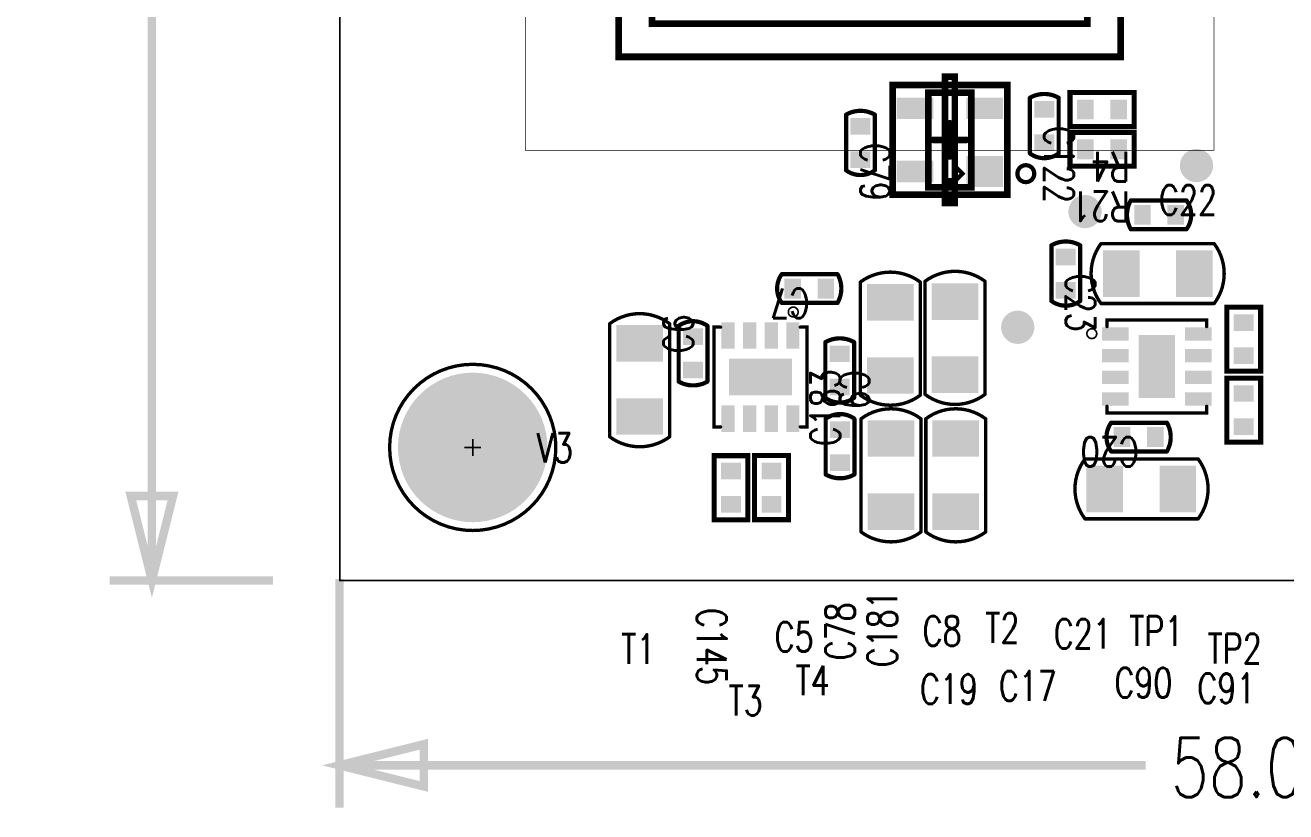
# Model space of a CAD drawing. Extents: x -9.5 to 58.5, y -7 to 53.7.
# Drawn here: x -9.46 to 28.46, y -6.96 to 16.7 of the extents above; entities that cross this region are included whole.
import ezdxf

# ---------------------------------------------------------------- set-up
doc = ezdxf.new("R2010")
doc.units = 0
doc.linetypes.add('TRMIDX_2048', pattern=[2, 1, 1])
doc.linetypes.add('TRMIDX_4096', pattern=[2, 1, 1])
for name, color, linetype in [('BOARD_OUTLINE_00', 255, 'CONTINUOUS'), ('DIMENSION1_01', 255, 'CONTINUOUS'), ('DIMENSION2_01', 255, 'CONTINUOUS'), ('DIMENSION3_01', 255, 'CONTINUOUS'), ('DIMENSION4_01', 255, 'CONTINUOUS'), ('DIMENSION5_01', 255, 'CONTINUOUS'), ('DIMENSION6_01', 255, 'CONTINUOUS'), ('DIMENSION7_01', 255, 'CONTINUOUS'), ('DRIL_NPLTE_THRU_01', 3, 'CONTINUOUS'), ('DRIL_NPLTE_THRU_02', 222, 'CONTINUOUS'), ('DRIL_NPLTE_THRU_03', 5, 'CONTINUOUS'), ('DRIL_NPLTE_THRU_04', 222, 'CONTINUOUS'), ('DRIL_NPLTE_THRU_05', 2, 'CONTINUOUS'), ('DRIL_NPLTE_THRU_06', 222, 'CONTINUOUS'), ('DRIL_NPLTE_THRU_07', 106, 'CONTINUOUS'), ('DRIL_NPLTE_THRU_08', 255, 'CONTINUOUS'), ('DRIL_NPLTE_THRU_09', 222, 'CONTINUOUS'), ('DRIL_NPLTE_THRU_10', 1, 'CONTINUOUS'), ('DRIL_PLTE_THRU_01', 3, 'CONTINUOUS'), ('DRIL_PLTE_THRU_02', 222, 'CONTINUOUS'), ('DRIL_PLTE_THRU_03', 5, 'CONTINUOUS'), ('DRIL_PLTE_THRU_04', 222, 'CONTINUOUS'), ('DRIL_PLTE_THRU_05', 2, 'CONTINUOUS'), ('DRIL_PLTE_THRU_06', 222, 'CONTINUOUS'), ('DRIL_PLTE_THRU_07', 106, 'CONTINUOUS'), ('DRIL_PLTE_THRU_08', 255, 'CONTINUOUS'), ('DRIL_PLTE_THRU_09', 222, 'CONTINUOUS'), ('DRIL_PLTE_THRU_10', 1, 'CONTINUOUS'), ('DRIL_SYMBOL', 255, 'CONTINUOUS'), ('PADS_BOT', 16, 'CONTINUOUS'), ('PADS_INNER', 96, 'CONTINUOUS'), ('PADS_TOP', 96, 'CONTINUOUS'), ('PART_NAME_01', 254, 'CONTINUOUS'), ('PART_NAME_126', 146, 'CONTINUOUS'), ('PART_TOP_2DLINE_00', 254, 'CONTINUOUS'), ('PART_TOP_2DLINE_01', 254, 'CONTINUOUS'), ('PART_TOP_2DLINE_120', 6, 'CONTINUOUS'), ('PART_TOP_2DLINE_126', 146, 'CONTINUOUS'), ('PART_TOP_2DLINE_127', 43, 'CONTINUOUS'), ('TAG_00', 255, 'CONTINUOUS'), ('TAG_01', 255, 'CONTINUOUS'), ('TEXT_01', 96, 'CONTINUOUS')]:
    doc.layers.add(name, color=color, linetype=linetype)
doc.styles.add('W0$127', font='simplex', dxfattribs={"width": 0.75})
doc.styles.add('W0$254', font='simplex', dxfattribs={"width": 0.75})

# ---------------------------------------------------------------- blocks, each defined once
blk = doc.blocks.new('SMOOTH_0$0508')
at = {"const_width": 0.0254}
blk.add_lwpolyline([(-0.0127, 0, 1), (0.0127, 0, 1)], format="xyb", close=True, dxfattribs=at)
blk = doc.blocks.new('BOARD_28')
at = {"layer": 'BOARD_OUTLINE_00', "const_width": 0.0508}
blk.add_lwpolyline([(53.68, -41.287), (111.68, -41.287), (111.68, -91.287), (53.68, -91.287)], close=True, dxfattribs=at)
at = {"layer": 'BOARD_OUTLINE_00'}
blk.add_blockref('SMOOTH_0$0508', (53.68, -91.287), dxfattribs=at)
blk = doc.blocks.new('D_2dfeghi_30')
at = {"layer": 'DIMENSION1_01', "linetype": 'TRMIDX_4096', "const_width": 0.254}
blk.add_lwpolyline([(-6.653, -1.003), (-6.653, 22.294)], dxfattribs=at)
at = {"layer": 'DIMENSION2_01', "linetype": 'TRMIDX_4096', "const_width": 0.254}
blk.add_lwpolyline([(-6.653, 49.019), (-6.653, 25.723)], dxfattribs=at)
at = {"layer": 'DIMENSION3_01', "linetype": 'TRMIDX_4096', "const_width": 0.254}
blk.add_lwpolyline([(-6.653, -1.003), (-7.288, 1.537), (-6.018, 1.537)], close=True, dxfattribs=at)
at = {"layer": 'DIMENSION4_01', "linetype": 'TRMIDX_4096', "const_width": 0.254}
blk.add_lwpolyline([(-6.653, 49.019), (-6.018, 46.479), (-7.288, 46.479)], close=True, dxfattribs=at)
at = {"layer": 'DIMENSION5_01', "linetype": 'TRMIDX_4096', "const_width": 0.254}
blk.add_lwpolyline([(-3.005, -1.003), (-7.923, -1.003)], dxfattribs=at)
at = {"layer": 'DIMENSION6_01', "linetype": 'TRMIDX_4096', "const_width": 0.254}
blk.add_lwpolyline([(-1.884, 49.019), (-7.923, 49.019)], dxfattribs=at)
at = {"layer": 'DIMENSION7_01', "linetype": 'TRMIDX_4096', "const_width": 0.0254}
for points in [[(-0.614, 49.019), (-0.613, 49.019)], [(-1.735, -1.003), (-1.734, -1.003)]]:
    blk.add_lwpolyline(points, dxfattribs=at)
at = {"layer": 'TEXT_01', "style": 'W0$254', "width": 0.75}
blk.add_text('50.0mm', height=1.778, dxfattribs=at).set_placement((-10.636, 23.055))
blk = doc.blocks.new('D_1dfeghi_31')
at = {"layer": 'DIMENSION2_01', "linetype": 'TRMIDX_2048', "const_width": 0.254}
blk.add_lwpolyline([(-57.01, -6.565), (-32.756, -6.565)], dxfattribs=at)
at = {"layer": 'DIMENSION4_01', "linetype": 'TRMIDX_2048', "const_width": 0.254}
blk.add_lwpolyline([(-57.01, -6.565), (-54.47, -5.93), (-54.47, -7.2)], close=True, dxfattribs=at)
at = {"layer": 'DIMENSION6_01', "linetype": 'TRMIDX_2048', "const_width": 0.254}
blk.add_lwpolyline([(-57.01, -0.955), (-57.01, -7.835)], dxfattribs=at)
at = {"layer": 'DIMENSION7_01', "linetype": 'TRMIDX_2048', "const_width": 0.0254}
blk.add_lwpolyline([(-57.01, 0.315), (-57.009, 0.315)], dxfattribs=at)
at = {"layer": 'TEXT_01', "style": 'W0$254', "width": 0.75}
blk.add_text('58.0mm', height=1.778, dxfattribs=at).set_placement((-31.994, -7.517))
blk = doc.blocks.new('SMOOTH_0$1524')
at = {"const_width": 0.0762}
blk.add_lwpolyline([(-0.0381, 0, 1), (0.0381, 0, 1)], format="xyb", close=True, dxfattribs=at)
blk = doc.blocks.new('PART_BODY_TOP_3')
at = {"layer": 'PART_TOP_2DLINE_01', "const_width": 0.1524}
blk.add_lwpolyline([(-0.9652, 0.508), (0.9652, 0.508), (0.9652, -0.508), (-0.9652, -0.508)], close=True, dxfattribs=at)
at = {"layer": 'PART_TOP_2DLINE_01'}
for p in [(-0.9652, 0.508), (0.9652, 0.508), (-0.9652, -0.508), (0.9652, -0.508)]:
    blk.add_blockref('SMOOTH_0$1524', p, dxfattribs=at)
blk = doc.blocks.new('DRIL_HOLE_0')
blk.add_lwpolyline([(0, 0, 1), (0, 0, 1)], format="xyb", close=True)
blk = doc.blocks.new('PAD_0')
blk.add_lwpolyline([(0, 0, 1), (0, 0, 1)], format="xyb", close=True)
blk = doc.blocks.new('PAD_1')
at = {"const_width": 0.5}
blk.add_lwpolyline([(-0.3, 0), (0.3, 0)], dxfattribs=at)
blk = doc.blocks.new('STK_TOP_7')
at = {"layer": 'DRIL_NPLTE_THRU_01'}
blk.add_blockref('DRIL_HOLE_0', (0, 0), dxfattribs=at)
at = {"layer": 'DRIL_NPLTE_THRU_02'}
blk.add_blockref('DRIL_HOLE_0', (0, 0), dxfattribs=at)
at = {"layer": 'DRIL_NPLTE_THRU_03'}
blk.add_blockref('DRIL_HOLE_0', (0, 0), dxfattribs=at)
at = {"layer": 'DRIL_NPLTE_THRU_04'}
blk.add_blockref('DRIL_HOLE_0', (0, 0), dxfattribs=at)
at = {"layer": 'DRIL_NPLTE_THRU_05'}
blk.add_blockref('DRIL_HOLE_0', (0, 0), dxfattribs=at)
at = {"layer": 'DRIL_NPLTE_THRU_06'}
blk.add_blockref('DRIL_HOLE_0', (0, 0), dxfattribs=at)
at = {"layer": 'DRIL_NPLTE_THRU_07'}
blk.add_blockref('DRIL_HOLE_0', (0, 0), dxfattribs=at)
at = {"layer": 'DRIL_NPLTE_THRU_08'}
blk.add_blockref('DRIL_HOLE_0', (0, 0), dxfattribs=at)
at = {"layer": 'DRIL_NPLTE_THRU_09'}
blk.add_blockref('DRIL_HOLE_0', (0, 0), dxfattribs=at)
at = {"layer": 'DRIL_NPLTE_THRU_10'}
blk.add_blockref('DRIL_HOLE_0', (0, 0), dxfattribs=at)
at = {"layer": 'PADS_BOT'}
blk.add_blockref('PAD_0', (0, 0), dxfattribs=at)
at = {"layer": 'PADS_INNER'}
blk.add_blockref('PAD_0', (0, 0), dxfattribs=at)
at = {"layer": 'PADS_TOP', "rotation": 90}
blk.add_blockref('PAD_1', (0, 0), dxfattribs=at)
blk = doc.blocks.new('SYM_TOP_6')
for name, p in [('PART_BODY_TOP_3', (0, 0)), ('STK_TOP_7', (-0.5, 0)), ('STK_TOP_7', (0.5, 0))]:
    blk.add_blockref(name, p)
blk = doc.blocks.new('PART_TOP_194')
blk.add_blockref('SYM_TOP_6', (0, 0))
blk = doc.blocks.new('PART_TOP_195')
blk.add_blockref('SYM_TOP_6', (0, 0))
blk = doc.blocks.new('SMOOTH_0$127')
at = {"const_width": 0.0635}
blk.add_lwpolyline([(-0.03175, 0, 1), (0.03175, 0, 1)], format="xyb", close=True, dxfattribs=at)
blk = doc.blocks.new('PART_BODY_TOP_4')
at = {"layer": 'PART_TOP_2DLINE_01', "const_width": 0.127}
blk.add_lwpolyline([(-0.852, 0.432), (0.825, 0.432, -0.325402), (0.825, -0.432), (-0.852, -0.432, -0.265612)], format="xyb", close=True, dxfattribs=at)
at = {"layer": 'PART_TOP_2DLINE_01'}
for p in [(-0.852, 0.432), (0.825, 0.432), (-0.852, -0.432), (0.825, -0.432)]:
    blk.add_blockref('SMOOTH_0$127', p, dxfattribs=at)
blk = doc.blocks.new('SYM_TOP_7')
for name, p in [('PART_BODY_TOP_4', (0, 0)), ('STK_TOP_7', (-0.5, 0)), ('STK_TOP_7', (0.5, 0))]:
    blk.add_blockref(name, p)
blk = doc.blocks.new('PART_TOP_197')
blk.add_blockref('SYM_TOP_7', (0, 0))
at = {"layer": 'PART_NAME_01', "style": 'W0$127', "width": 0.75}
blk.add_text('C22', height=0.889, dxfattribs=at).set_placement((0, 0))
blk = doc.blocks.new('PART_TOP_198')
blk.add_blockref('SYM_TOP_7', (0, 0))
at = {"layer": 'PART_NAME_01', "style": 'W0$127', "width": 0.75}
blk.add_text('C20', height=0.889, dxfattribs=at).set_placement((0, 0))
blk = doc.blocks.new('SMOOTH_0$1')
at = {"const_width": 0.05}
blk.add_lwpolyline([(-0.025, 0, 1), (0.025, 0, 1)], format="xyb", close=True, dxfattribs=at)
blk = doc.blocks.new('PART_BODY_TOP_19')
at = {"layer": 'PART_TOP_2DLINE_01', "const_width": 0.0508}
blk.add_lwpolyline([(-2.104, 0.987, 1), (-1.809, 0.987, 1)], format="xyb", close=True, dxfattribs=at)
at = {"layer": 'PART_TOP_2DLINE_01', "const_width": 0.1}
for points in [[(-1.5, 1.4), (-1.5, 1.2)], [(-1.5, 1.2), (-1.5, 1.4), (1.3, 1.4)], [(1.3, 1.4), (1.5, 1.4), (1.5, 1.2)], [(-1.5, -1.2), (-1.5, -1.4), (1.2, -1.4)], [(1.2, -1.4), (1.5, -1.4), (1.5, -1.2)]]:
    blk.add_lwpolyline(points, dxfattribs=at)
at = {"layer": 'PART_TOP_2DLINE_01'}
for p in [(-1.5, 1.4), (-1.5, 1.4), (-1.5, 1.2), (-1.5, 1.2), (1.3, 1.4), (1.3, 1.4), (1.5, 1.4), (1.5, 1.2), (-1.5, -1.2), (-1.5, -1.4), (1.2, -1.4), (1.2, -1.4), (1.5, -1.2), (1.5, -1.4)]:
    blk.add_blockref('SMOOTH_0$1', p, dxfattribs=at)
blk = doc.blocks.new('PAD_4')
at = {"const_width": 0.4}
blk.add_lwpolyline([(-0.4, 0), (0.4, 0)], dxfattribs=at)
blk = doc.blocks.new('STK_TOP_21')
at = {"layer": 'DRIL_PLTE_THRU_01'}
blk.add_blockref('DRIL_HOLE_0', (0, 0), dxfattribs=at)
at = {"layer": 'DRIL_PLTE_THRU_02'}
blk.add_blockref('DRIL_HOLE_0', (0, 0), dxfattribs=at)
at = {"layer": 'DRIL_PLTE_THRU_03'}
blk.add_blockref('DRIL_HOLE_0', (0, 0), dxfattribs=at)
at = {"layer": 'DRIL_PLTE_THRU_04'}
blk.add_blockref('DRIL_HOLE_0', (0, 0), dxfattribs=at)
at = {"layer": 'DRIL_PLTE_THRU_05'}
blk.add_blockref('DRIL_HOLE_0', (0, 0), dxfattribs=at)
at = {"layer": 'DRIL_PLTE_THRU_06'}
blk.add_blockref('DRIL_HOLE_0', (0, 0), dxfattribs=at)
at = {"layer": 'DRIL_PLTE_THRU_07'}
blk.add_blockref('DRIL_HOLE_0', (0, 0), dxfattribs=at)
at = {"layer": 'DRIL_PLTE_THRU_08'}
blk.add_blockref('DRIL_HOLE_0', (0, 0), dxfattribs=at)
at = {"layer": 'DRIL_PLTE_THRU_09'}
blk.add_blockref('DRIL_HOLE_0', (0, 0), dxfattribs=at)
at = {"layer": 'DRIL_PLTE_THRU_10'}
blk.add_blockref('DRIL_HOLE_0', (0, 0), dxfattribs=at)
at = {"layer": 'PADS_BOT'}
blk.add_blockref('PAD_0', (0, 0), dxfattribs=at)
at = {"layer": 'PADS_INNER'}
blk.add_blockref('PAD_0', (0, 0), dxfattribs=at)
at = {"layer": 'PADS_TOP'}
blk.add_blockref('PAD_4', (0, 0), dxfattribs=at)
blk = doc.blocks.new('PAD_5')
at = {"const_width": 1.1}
blk.add_lwpolyline([(-0.95, 0), (0.95, 0)], dxfattribs=at)
blk = doc.blocks.new('STK_TOP_22')
at = {"layer": 'DRIL_PLTE_THRU_01'}
blk.add_blockref('DRIL_HOLE_0', (0, 0), dxfattribs=at)
at = {"layer": 'DRIL_PLTE_THRU_02'}
blk.add_blockref('DRIL_HOLE_0', (0, 0), dxfattribs=at)
at = {"layer": 'DRIL_PLTE_THRU_03'}
blk.add_blockref('DRIL_HOLE_0', (0, 0), dxfattribs=at)
at = {"layer": 'DRIL_PLTE_THRU_04'}
blk.add_blockref('DRIL_HOLE_0', (0, 0), dxfattribs=at)
at = {"layer": 'DRIL_PLTE_THRU_05'}
blk.add_blockref('DRIL_HOLE_0', (0, 0), dxfattribs=at)
at = {"layer": 'DRIL_PLTE_THRU_06'}
blk.add_blockref('DRIL_HOLE_0', (0, 0), dxfattribs=at)
at = {"layer": 'DRIL_PLTE_THRU_07'}
blk.add_blockref('DRIL_HOLE_0', (0, 0), dxfattribs=at)
at = {"layer": 'DRIL_PLTE_THRU_08'}
blk.add_blockref('DRIL_HOLE_0', (0, 0), dxfattribs=at)
at = {"layer": 'DRIL_PLTE_THRU_09'}
blk.add_blockref('DRIL_HOLE_0', (0, 0), dxfattribs=at)
at = {"layer": 'DRIL_PLTE_THRU_10'}
blk.add_blockref('DRIL_HOLE_0', (0, 0), dxfattribs=at)
at = {"layer": 'PADS_BOT'}
blk.add_blockref('PAD_0', (0, 0), dxfattribs=at)
at = {"layer": 'PADS_INNER'}
blk.add_blockref('PAD_0', (0, 0), dxfattribs=at)
at = {"layer": 'PADS_TOP', "rotation": 90}
blk.add_blockref('PAD_5', (0, 0), dxfattribs=at)
blk = doc.blocks.new('SYM_TOP_22')
for name, p in [('PART_BODY_TOP_19', (0, 0)), ('STK_TOP_21', (-1.25, 0.975)), ('STK_TOP_22', (0, 0)), ('STK_TOP_21', (1.25, 0.975)), ('STK_TOP_21', (-1.25, 0.325)), ('STK_TOP_21', (1.25, 0.325)), ('STK_TOP_21', (-1.25, -0.325)), ('STK_TOP_21', (1.25, -0.325)), ('STK_TOP_21', (-1.25, -0.975)), ('STK_TOP_21', (1.25, -0.975))]:
    blk.add_blockref(name, p)
blk = doc.blocks.new('PART_TOP_200')
blk.add_blockref('SYM_TOP_22', (0, 0))
blk = doc.blocks.new('PART_BODY_TOP_9')
at = {"layer": 'PART_TOP_2DLINE_01', "const_width": 0.1524}
blk.add_lwpolyline([(-0.9652, 0.508), (0.9652, 0.508), (0.9652, -0.508), (-0.9652, -0.508)], close=True, dxfattribs=at)
at = {"layer": 'PART_TOP_2DLINE_01'}
for p in [(-0.9652, 0.508), (0.9652, 0.508), (-0.9652, -0.508), (0.9652, -0.508)]:
    blk.add_blockref('SMOOTH_0$1524', p, dxfattribs=at)
blk = doc.blocks.new('SYM_TOP_12')
for name, p in [('PART_BODY_TOP_9', (0, 0)), ('STK_TOP_7', (-0.5, 0)), ('STK_TOP_7', (0.5, 0))]:
    blk.add_blockref(name, p)
blk = doc.blocks.new('PART_TOP_201')
blk.add_blockref('SYM_TOP_12', (0, 0))
at = {"layer": 'PART_NAME_01', "style": 'W0$127', "width": 0.75}
blk.add_text('R4', height=0.889, dxfattribs=at).set_placement((-0.833, 1.275))
blk = doc.blocks.new('PART_TOP_202')
blk.add_blockref('SYM_TOP_6', (0, 0))
at = {"layer": 'PART_NAME_01', "style": 'W0$127', "width": 0.75}
blk.add_text('R21', height=0.889, dxfattribs=at).set_placement((-0.833, 1.275))
blk = doc.blocks.new('PART_TOP_203')
blk.add_blockref('SYM_TOP_7', (0, 0))
at = {"layer": 'PART_NAME_01', "style": 'W0$127', "width": 0.75}
blk.add_text('C23', height=0.889, dxfattribs=at).set_placement((0, 0))
blk = doc.blocks.new('PART_TOP_204')
blk.add_blockref('SYM_TOP_7', (0, 0))
at = {"layer": 'PART_NAME_01', "style": 'W0$127', "width": 0.75}
blk.add_text('C122', height=0.889, dxfattribs=at).set_placement((0, 0))
blk = doc.blocks.new('SMOOTH_0$2')
at = {"const_width": 0.1}
blk.add_lwpolyline([(-0.05, 0, 1), (0.05, 0, 1)], format="xyb", close=True, dxfattribs=at)
blk = doc.blocks.new('PART_BODY_TOP_56')
at = {"layer": 'PART_TOP_2DLINE_120', "const_width": 0.2}
blk.add_lwpolyline([(-1.725, 1.65), (1.725, 1.65), (1.725, -1.65), (-1.725, -1.65)], close=True, dxfattribs=at)
for points in [[(-0.5, 0), (0, 0), (0, 0.5)], [(0, -0.5), (0, 0), (0.5, 0)]]:
    blk.add_lwpolyline(points, dxfattribs=at)
at = {"layer": 'PART_TOP_2DLINE_126'}
for points, const_width in [([(-0.15, 1.9), (-0.019, 1.9), (-0.019, 1.663), (0.019, 1.663), (0.019, 1.9), (0.15, 1.9), (0.15, -1.9), (-0.15, -1.9)], 0.2), ([(-0.127, 1.27), (-0.381, 1.016), (-0.127, 0.762)], 0.127)]:
    blk.add_lwpolyline(points, close=True, dxfattribs=dict(at, const_width=const_width))
at = {"layer": 'PART_TOP_2DLINE_126', "const_width": 0.127}
blk.add_lwpolyline([(-2.54, 1.016, 1), (-2.032, 1.016, 1)], format="xyb", close=True, dxfattribs=at)
at = {"layer": 'PART_TOP_2DLINE_127', "const_width": 0.2}
blk.add_lwpolyline([(-0.65, 1.425), (-0.081, 1.425), (-0.081, 1.247), (0.081, 1.247), (0.081, 1.425), (0.65, 1.425), (0.65, -1.425), (-0.65, -1.425)], close=True, dxfattribs=at)
at = {"layer": 'TAG_00'}
blk.add_lwpolyline([(0, 0), (0, 0)], dxfattribs=at)
at = {"layer": 'TAG_01'}
blk.add_lwpolyline([(0, 0), (0, 0)], dxfattribs=at)
at = {"layer": 'PART_TOP_2DLINE_120'}
for p in [(-1.725, 1.65), (1.725, 1.65), (0, 0.5), (-0.5, 0), (0, 0), (0, 0), (0.5, 0), (0, -0.5), (-1.725, -1.65), (1.725, -1.65)]:
    blk.add_blockref('SMOOTH_0$2', p, dxfattribs=at)
at = {"layer": 'PART_TOP_2DLINE_126'}
for name, p in [('SMOOTH_0$2', (-0.15, 1.9)), ('SMOOTH_0$2', (-0.019, 1.9)), ('SMOOTH_0$2', (0.019, 1.9)), ('SMOOTH_0$2', (0.15, 1.9)), ('SMOOTH_0$2', (-0.019, 1.663)), ('SMOOTH_0$2', (0.019, 1.663)), ('SMOOTH_0$127', (-0.127, 1.27)), ('SMOOTH_0$127', (-0.381, 1.016)), ('SMOOTH_0$127', (-0.127, 0.762)), ('SMOOTH_0$2', (-0.15, -1.9)), ('SMOOTH_0$2', (0.15, -1.9))]:
    blk.add_blockref(name, p, dxfattribs=at)
at = {"layer": 'PART_TOP_2DLINE_127'}
for p in [(-0.65, 1.425), (-0.081, 1.425), (0.081, 1.425), (0.65, 1.425), (-0.081, 1.247), (0.081, 1.247), (-0.65, -1.425), (0.65, -1.425)]:
    blk.add_blockref('SMOOTH_0$2', p, dxfattribs=at)
blk = doc.blocks.new('PAD_12')
at = {"const_width": 0.94}
blk.add_lwpolyline([(-0.55, 0), (0.55, 0)], dxfattribs=at)
blk = doc.blocks.new('STK_TOP_106')
at = {"layer": 'DRIL_NPLTE_THRU_01'}
blk.add_blockref('DRIL_HOLE_0', (0, 0), dxfattribs=at)
at = {"layer": 'DRIL_NPLTE_THRU_02'}
blk.add_blockref('DRIL_HOLE_0', (0, 0), dxfattribs=at)
at = {"layer": 'DRIL_NPLTE_THRU_03'}
blk.add_blockref('DRIL_HOLE_0', (0, 0), dxfattribs=at)
at = {"layer": 'DRIL_NPLTE_THRU_04'}
blk.add_blockref('DRIL_HOLE_0', (0, 0), dxfattribs=at)
at = {"layer": 'DRIL_NPLTE_THRU_05'}
blk.add_blockref('DRIL_HOLE_0', (0, 0), dxfattribs=at)
at = {"layer": 'DRIL_NPLTE_THRU_06'}
blk.add_blockref('DRIL_HOLE_0', (0, 0), dxfattribs=at)
at = {"layer": 'DRIL_NPLTE_THRU_07'}
blk.add_blockref('DRIL_HOLE_0', (0, 0), dxfattribs=at)
at = {"layer": 'DRIL_NPLTE_THRU_08'}
blk.add_blockref('DRIL_HOLE_0', (0, 0), dxfattribs=at)
at = {"layer": 'DRIL_NPLTE_THRU_09'}
blk.add_blockref('DRIL_HOLE_0', (0, 0), dxfattribs=at)
at = {"layer": 'DRIL_NPLTE_THRU_10'}
blk.add_blockref('DRIL_HOLE_0', (0, 0), dxfattribs=at)
at = {"layer": 'PADS_BOT'}
blk.add_blockref('PAD_0', (0, 0), dxfattribs=at)
at = {"layer": 'PADS_INNER'}
blk.add_blockref('PAD_0', (0, 0), dxfattribs=at)
at = {"layer": 'PADS_TOP'}
blk.add_blockref('PAD_12', (0, 0), dxfattribs=at)
blk = doc.blocks.new('PAD_13')
at = {"const_width": 0.65}
blk.add_lwpolyline([(-0.55, 0), (0.55, 0)], dxfattribs=at)
blk = doc.blocks.new('STK_TOP_105')
at = {"layer": 'DRIL_NPLTE_THRU_01'}
blk.add_blockref('DRIL_HOLE_0', (0, 0), dxfattribs=at)
at = {"layer": 'DRIL_NPLTE_THRU_02'}
blk.add_blockref('DRIL_HOLE_0', (0, 0), dxfattribs=at)
at = {"layer": 'DRIL_NPLTE_THRU_03'}
blk.add_blockref('DRIL_HOLE_0', (0, 0), dxfattribs=at)
at = {"layer": 'DRIL_NPLTE_THRU_04'}
blk.add_blockref('DRIL_HOLE_0', (0, 0), dxfattribs=at)
at = {"layer": 'DRIL_NPLTE_THRU_05'}
blk.add_blockref('DRIL_HOLE_0', (0, 0), dxfattribs=at)
at = {"layer": 'DRIL_NPLTE_THRU_06'}
blk.add_blockref('DRIL_HOLE_0', (0, 0), dxfattribs=at)
at = {"layer": 'DRIL_NPLTE_THRU_07'}
blk.add_blockref('DRIL_HOLE_0', (0, 0), dxfattribs=at)
at = {"layer": 'DRIL_NPLTE_THRU_08'}
blk.add_blockref('DRIL_HOLE_0', (0, 0), dxfattribs=at)
at = {"layer": 'DRIL_NPLTE_THRU_09'}
blk.add_blockref('DRIL_HOLE_0', (0, 0), dxfattribs=at)
at = {"layer": 'DRIL_NPLTE_THRU_10'}
blk.add_blockref('DRIL_HOLE_0', (0, 0), dxfattribs=at)
at = {"layer": 'PADS_BOT'}
blk.add_blockref('PAD_0', (0, 0), dxfattribs=at)
at = {"layer": 'PADS_INNER'}
blk.add_blockref('PAD_0', (0, 0), dxfattribs=at)
at = {"layer": 'PADS_TOP'}
blk.add_blockref('PAD_13', (0, 0), dxfattribs=at)
blk = doc.blocks.new('SYM_TOP_32')
for name, p in [('PART_BODY_TOP_56', (0, 0)), ('STK_TOP_106', (-1.05, 0.95)), ('STK_TOP_105', (1.05, 0.95)), ('STK_TOP_105', (-1.05, -0.95)), ('STK_TOP_105', (1.05, -0.95))]:
    blk.add_blockref(name, p)
blk = doc.blocks.new('PART_TOP_209')
blk.add_blockref('SYM_TOP_32', (0, 0))
blk = doc.blocks.new('PART_TOP_212')
blk.add_blockref('SYM_TOP_7', (0, 0))
at = {"layer": 'PART_NAME_01', "style": 'W0$127', "width": 0.75}
blk.add_text('C79', height=0.889, dxfattribs=at).set_placement((0, 0))
blk = doc.blocks.new('PART_TOP_213')
blk.add_blockref('SYM_TOP_7', (0, 0))
at = {"layer": 'PART_NAME_01', "style": 'W0$127', "width": 0.75}
blk.add_text('C183', height=0.889, dxfattribs=at).set_placement((0, 0))
blk = doc.blocks.new('PART_TOP_214')
blk.add_blockref('SYM_TOP_7', (0, 0))
at = {"layer": 'PART_NAME_01', "style": 'W0$127', "width": 0.75}
blk.add_text('C9', height=0.889, dxfattribs=at).set_placement((0, 0))
blk = doc.blocks.new('PART_TOP_217')
blk.add_blockref('SYM_TOP_7', (0, 0))
at = {"layer": 'PART_NAME_01', "style": 'W0$127', "width": 0.75}
blk.add_text('C7', height=0.889, dxfattribs=at).set_placement((0, 0))
blk = doc.blocks.new('PART_TOP_220')
blk.add_blockref('SYM_TOP_6', (0, 0))
blk = doc.blocks.new('PART_TOP_224')
blk.add_blockref('SYM_TOP_6', (0, 0))
blk = doc.blocks.new('PART_TOP_225')
blk.add_blockref('SYM_TOP_22', (0, 0))
blk = doc.blocks.new('PART_TOP_227')
blk.add_blockref('SYM_TOP_7', (0, 0))
at = {"layer": 'PART_NAME_01', "style": 'W0$127', "width": 0.75}
blk.add_text('C6', height=0.889, dxfattribs=at).set_placement((0, 0))
blk = doc.blocks.new('PART_TOP_242')
at = {"layer": 'PART_NAME_126', "style": 'W0$127', "width": 0.75}
blk.add_text('T1', height=0.889, dxfattribs=at).set_placement((-38.445, -17.324))
blk = doc.blocks.new('SMOOTH_0$1016')
at = {"const_width": 0.0508}
blk.add_lwpolyline([(-0.0254, 0, 1), (0.0254, 0, 1)], format="xyb", close=True, dxfattribs=at)
blk = doc.blocks.new('PART_BODY_TOP_6')
at = {"layer": 'PART_TOP_2DLINE_01', "const_width": 0.1016}
blk.add_lwpolyline([(-1.69367, 0.9), (1.71198, 0.9, -0.33071838), (1.71198, -0.9), (-1.69367, -0.9, -0.33459532)], format="xyb", close=True, dxfattribs=at)
at = {"layer": 'PART_TOP_2DLINE_01'}
for p in [(-1.69367, 0.9), (1.71198, 0.9), (-1.69367, -0.9), (1.71198, -0.9)]:
    blk.add_blockref('SMOOTH_0$1016', p, dxfattribs=at)
blk = doc.blocks.new('PAD_15')
at = {"const_width": 1.1}
blk.add_lwpolyline([(-0.7, 0), (0.7, 0)], dxfattribs=at)
blk = doc.blocks.new('STK_TOP_8')
at = {"layer": 'DRIL_PLTE_THRU_01'}
blk.add_blockref('DRIL_HOLE_0', (0, 0), dxfattribs=at)
at = {"layer": 'DRIL_PLTE_THRU_02'}
blk.add_blockref('DRIL_HOLE_0', (0, 0), dxfattribs=at)
at = {"layer": 'DRIL_PLTE_THRU_03'}
blk.add_blockref('DRIL_HOLE_0', (0, 0), dxfattribs=at)
at = {"layer": 'DRIL_PLTE_THRU_04'}
blk.add_blockref('DRIL_HOLE_0', (0, 0), dxfattribs=at)
at = {"layer": 'DRIL_PLTE_THRU_05'}
blk.add_blockref('DRIL_HOLE_0', (0, 0), dxfattribs=at)
at = {"layer": 'DRIL_PLTE_THRU_06'}
blk.add_blockref('DRIL_HOLE_0', (0, 0), dxfattribs=at)
at = {"layer": 'DRIL_PLTE_THRU_07'}
blk.add_blockref('DRIL_HOLE_0', (0, 0), dxfattribs=at)
at = {"layer": 'DRIL_PLTE_THRU_08'}
blk.add_blockref('DRIL_HOLE_0', (0, 0), dxfattribs=at)
at = {"layer": 'DRIL_PLTE_THRU_09'}
blk.add_blockref('DRIL_HOLE_0', (0, 0), dxfattribs=at)
at = {"layer": 'DRIL_PLTE_THRU_10'}
blk.add_blockref('DRIL_HOLE_0', (0, 0), dxfattribs=at)
at = {"layer": 'PADS_BOT'}
blk.add_blockref('PAD_0', (0, 0), dxfattribs=at)
at = {"layer": 'PADS_INNER'}
blk.add_blockref('PAD_0', (0, 0), dxfattribs=at)
at = {"layer": 'PADS_TOP', "rotation": 90}
blk.add_blockref('PAD_15', (0, 0), dxfattribs=at)
blk = doc.blocks.new('SYM_TOP_9')
for name, p in [('STK_TOP_8', (-1.1, 0)), ('STK_TOP_8', (1.1, 0)), ('PART_BODY_TOP_6', (0, 0))]:
    blk.add_blockref(name, p)
blk = doc.blocks.new('PART_TOP_243')
blk.add_blockref('SYM_TOP_9', (0, 0))
at = {"layer": 'PART_NAME_126', "style": 'W0$127', "width": 0.75}
blk.add_text('C145', height=0.889, dxfattribs=at).set_placement((4.003, -7.785))
blk = doc.blocks.new('PAD_14')
at = {"const_width": 0.5}
blk.add_lwpolyline([(0, -0.25, 1), (0, 0.25, 1)], format="xyb", close=True, dxfattribs=at)
blk = doc.blocks.new('STK_TOP_20')
at = {"layer": 'DRIL_PLTE_THRU_01'}
blk.add_blockref('DRIL_HOLE_0', (0, 0), dxfattribs=at)
at = {"layer": 'DRIL_PLTE_THRU_02'}
blk.add_blockref('DRIL_HOLE_0', (0, 0), dxfattribs=at)
at = {"layer": 'DRIL_PLTE_THRU_03'}
blk.add_blockref('DRIL_HOLE_0', (0, 0), dxfattribs=at)
at = {"layer": 'DRIL_PLTE_THRU_04'}
blk.add_blockref('DRIL_HOLE_0', (0, 0), dxfattribs=at)
at = {"layer": 'DRIL_PLTE_THRU_05'}
blk.add_blockref('DRIL_HOLE_0', (0, 0), dxfattribs=at)
at = {"layer": 'DRIL_PLTE_THRU_06'}
blk.add_blockref('DRIL_HOLE_0', (0, 0), dxfattribs=at)
at = {"layer": 'DRIL_PLTE_THRU_07'}
blk.add_blockref('DRIL_HOLE_0', (0, 0), dxfattribs=at)
at = {"layer": 'DRIL_PLTE_THRU_08'}
blk.add_blockref('DRIL_HOLE_0', (0, 0), dxfattribs=at)
at = {"layer": 'DRIL_PLTE_THRU_09'}
blk.add_blockref('DRIL_HOLE_0', (0, 0), dxfattribs=at)
at = {"layer": 'DRIL_PLTE_THRU_10'}
blk.add_blockref('DRIL_HOLE_0', (0, 0), dxfattribs=at)
at = {"layer": 'PADS_BOT'}
blk.add_blockref('PAD_0', (0, 0), dxfattribs=at)
at = {"layer": 'PADS_INNER'}
blk.add_blockref('PAD_0', (0, 0), dxfattribs=at)
at = {"layer": 'PADS_TOP'}
blk.add_blockref('PAD_14', (0, 0), dxfattribs=at)
blk = doc.blocks.new('SYM_TOP_21')
blk.add_blockref('STK_TOP_20', (0, 0))
blk = doc.blocks.new('PART_TOP_244')
blk.add_blockref('SYM_TOP_21', (0, 0))
at = {"layer": 'PART_NAME_126', "style": 'W0$127', "width": 0.75}
blk.add_text('T3', height=0.889, dxfattribs=at).set_placement((-21.802, -19.008))
blk = doc.blocks.new('PART_TOP_245')
blk.add_blockref('SYM_TOP_9', (0, 0))
at = {"layer": 'PART_NAME_126', "style": 'W0$127', "width": 0.75}
blk.add_text('C5', height=0.889, rotation=90, dxfattribs=at).set_placement((8.173, 4.062))
blk = doc.blocks.new('PART_TOP_246')
blk.add_blockref('SYM_TOP_21', (0, 0))
at = {"layer": 'PART_NAME_126', "style": 'W0$127', "width": 0.75}
blk.add_text('T4', height=0.889, dxfattribs=at).set_placement((-12.063, -15.937))
blk = doc.blocks.new('PART_TOP_248')
blk.add_blockref('SYM_TOP_9', (0, 0))
at = {"layer": 'PART_NAME_126', "style": 'W0$127', "width": 0.75}
blk.add_text('C78', height=0.889, dxfattribs=at).set_placement((-9.672, 1.064))
blk = doc.blocks.new('PART_TOP_250')
blk.add_blockref('SYM_TOP_9', (0, 0))
at = {"layer": 'PART_NAME_126', "style": 'W0$127', "width": 0.75}
blk.add_text('C181', height=0.889, dxfattribs=at).set_placement((-9.902, 1.744))
blk = doc.blocks.new('PART_TOP_252')
blk.add_blockref('SYM_TOP_9', (0, 0))
at = {"layer": 'PART_NAME_126', "style": 'W0$127', "width": 0.75}
blk.add_text('C19', height=0.889, dxfattribs=at).set_placement((-6.66, -6.467))
blk = doc.blocks.new('PART_TOP_253')
blk.add_blockref('SYM_TOP_9', (0, 0))
at = {"layer": 'PART_NAME_126', "style": 'W0$127', "width": 0.75}
blk.add_text('C8', height=0.889, rotation=90, dxfattribs=at).set_placement((5.133776, 0.949328))
blk = doc.blocks.new('PART_TOP_254')
blk.add_blockref('SYM_TOP_21', (0, 0))
at = {"layer": 'PART_NAME_126', "style": 'W0$127', "width": 0.75}
blk.add_text('T2', height=0.889, dxfattribs=at).set_placement((-0.977, -9.493))
blk = doc.blocks.new('PART_TOP_255')
blk.add_blockref('SYM_TOP_9', (0, 0))
at = {"layer": 'PART_NAME_126', "style": 'W0$127', "width": 0.75}
blk.add_text('C17', height=0.889, rotation=180, dxfattribs=at).set_placement((13.353, 16.964))
blk = doc.blocks.new('PART_TOP_256')
blk.add_blockref('SYM_TOP_9', (0, 0))
at = {"layer": 'PART_NAME_126', "style": 'W0$127', "width": 0.75}
blk.add_text('C21', height=0.889, rotation=180, dxfattribs=at).set_placement((3.131, 11.284))
blk = doc.blocks.new('PART_TOP_257')
blk.add_blockref('SYM_TOP_9', (0, 0))
at = {"layer": 'PART_NAME_126', "style": 'W0$127', "width": 0.75}
blk.add_text('C90', height=0.889, dxfattribs=at).set_placement((-14.219, -18.088))
blk = doc.blocks.new('PART_TOP_258')
blk.add_blockref('SYM_TOP_21', (0, 0))
at = {"layer": 'PART_NAME_126', "style": 'W0$127', "width": 0.75}
blk.add_text('TP1', height=0.889, dxfattribs=at).set_placement((-6.408, -8.934))
blk = doc.blocks.new('PART_TOP_260')
blk.add_blockref('SYM_TOP_9', (0, 0))
at = {"layer": 'PART_NAME_126', "style": 'W0$127', "width": 0.75}
blk.add_text('C91', height=0.889, dxfattribs=at).set_placement((-11.698, -16.242))
blk = doc.blocks.new('PART_TOP_261')
blk.add_blockref('SYM_TOP_21', (0, 0))
at = {"layer": 'PART_NAME_126', "style": 'W0$127', "width": 0.75}
blk.add_text('TP2', height=0.889, dxfattribs=at).set_placement((3.689, -13.591))
blk = doc.blocks.new('PART_BODY_TOP_26')
at = {"layer": 'PART_TOP_2DLINE_126', "const_width": 0.1}
blk.add_lwpolyline([(2.5, 0, 1), (-2.5, 0, 1)], format="xyb", close=True, dxfattribs=at)
blk = doc.blocks.new('DRIL_SYMBOL_3$2')
at = {"layer": 'DRIL_SYMBOL', "const_width": 0.0508}
for points in [[(-0.254, 0), (0.254, 0)], [(0, -0.254), (0, 0.254)]]:
    blk.add_lwpolyline(points, dxfattribs=at)
blk = doc.blocks.new('DRIL_HOLE_3$2')
at = {"const_width": 1.6}
blk.add_lwpolyline([(-0.8, 0, 1), (0.8, 0, 1)], format="xyb", close=True, dxfattribs=at)
blk.add_blockref('DRIL_SYMBOL_3$2', (0, 0))
blk = doc.blocks.new('PAD_3')
at = {"const_width": 2.25}
blk.add_lwpolyline([(0, -1.125, 1), (0, 1.125, 1)], format="xyb", close=True, dxfattribs=at)
blk = doc.blocks.new('STK_TOP_29')
at = {"layer": 'DRIL_PLTE_THRU_01'}
blk.add_blockref('DRIL_HOLE_3$2', (0, 0), dxfattribs=at)
at = {"layer": 'DRIL_PLTE_THRU_02'}
blk.add_blockref('DRIL_HOLE_3$2', (0, 0), dxfattribs=at)
at = {"layer": 'DRIL_PLTE_THRU_03'}
blk.add_blockref('DRIL_HOLE_3$2', (0, 0), dxfattribs=at)
at = {"layer": 'DRIL_PLTE_THRU_04'}
blk.add_blockref('DRIL_HOLE_3$2', (0, 0), dxfattribs=at)
at = {"layer": 'DRIL_PLTE_THRU_05'}
blk.add_blockref('DRIL_HOLE_3$2', (0, 0), dxfattribs=at)
at = {"layer": 'DRIL_PLTE_THRU_06'}
blk.add_blockref('DRIL_HOLE_3$2', (0, 0), dxfattribs=at)
at = {"layer": 'DRIL_PLTE_THRU_07'}
blk.add_blockref('DRIL_HOLE_3$2', (0, 0), dxfattribs=at)
at = {"layer": 'DRIL_PLTE_THRU_08'}
blk.add_blockref('DRIL_HOLE_3$2', (0, 0), dxfattribs=at)
at = {"layer": 'DRIL_PLTE_THRU_09'}
blk.add_blockref('DRIL_HOLE_3$2', (0, 0), dxfattribs=at)
at = {"layer": 'DRIL_PLTE_THRU_10'}
blk.add_blockref('DRIL_HOLE_3$2', (0, 0), dxfattribs=at)
at = {"layer": 'PADS_BOT'}
blk.add_blockref('PAD_3', (0, 0), dxfattribs=at)
at = {"layer": 'PADS_INNER'}
blk.add_blockref('PAD_3', (0, 0), dxfattribs=at)
at = {"layer": 'PADS_TOP'}
blk.add_blockref('PAD_3', (0, 0), dxfattribs=at)
blk = doc.blocks.new('SYM_TOP_29')
for name in ['PART_BODY_TOP_26', 'STK_TOP_29']:
    blk.add_blockref(name, (0, 0))
blk = doc.blocks.new('PART_TOP_281')
blk.add_blockref('SYM_TOP_29', (0, 0))
at = {"layer": 'PART_NAME_01', "style": 'W0$127', "width": 0.75}
blk.add_text('V3', height=0.889, dxfattribs=at).set_placement((1.927, -0.458))
blk = doc.blocks.new('SMOOTH_0$2032')
at = {"const_width": 0.1016}
blk.add_lwpolyline([(-0.0508, 0, 1), (0.0508, 0, 1)], format="xyb", close=True, dxfattribs=at)
blk = doc.blocks.new('SMOOTH_0$0254')
at = {"const_width": 0.0127}
blk.add_lwpolyline([(-0.00635, 0, 1), (0.00635, 0, 1)], format="xyb", close=True, dxfattribs=at)
blk = doc.blocks.new('PART_BODY_TOP_11')
at = {"layer": 'PART_TOP_2DLINE_00', "const_width": 0.203}
for points in [[(-5.55, -7.55), (-5.55, 7.55), (5.55, 7.55), (5.55, -7.55)], [(-4.55, -6.55), (4.55, -6.55), (4.55, 6.55), (-4.55, 6.55)], [(4.55, -6.55), (4.55, 6.55), (-4.55, 6.55), (-4.55, -6.55)], [(-4.55, -6.55), (4.55, -6.55), (4.55, 6.55), (-4.55, 6.55)]]:
    blk.add_lwpolyline(points, close=True, dxfattribs=at)
for points in [[(-3.309, 7.067, 1), (-4.071, 7.067, 1)], [(-3.436, 7.067, 1), (-3.944, 7.067, 1)], [(-3.563, 7.067, 1), (-3.817, 7.067, 1)]]:
    blk.add_lwpolyline(points, format="xyb", close=True, dxfattribs=at)
at = {"layer": 'PART_TOP_2DLINE_120', "const_width": 0.0254}
blk.add_lwpolyline([(-8.36, -10.36), (8.36, -10.36), (8.36, 10.36), (-8.36, 10.36)], close=True, dxfattribs=at)
at = {"layer": 'PART_TOP_2DLINE_00'}
for p in [(-5.55, 7.55), (5.55, 7.55), (-4.55, 6.55), (-4.55, 6.55), (-4.55, 6.55), (4.55, 6.55), (4.55, 6.55), (4.55, 6.55), (-4.55, -6.55), (-4.55, -6.55), (-4.55, -6.55), (4.55, -6.55), (4.55, -6.55), (4.55, -6.55), (-5.55, -7.55), (5.55, -7.55)]:
    blk.add_blockref('SMOOTH_0$2032', p, dxfattribs=at)
at = {"layer": 'PART_TOP_2DLINE_120'}
for p in [(-8.36, 10.36), (8.36, 10.36), (-8.36, -10.36), (8.36, -10.36)]:
    blk.add_blockref('SMOOTH_0$0254', p, dxfattribs=at)
blk = doc.blocks.new('PAD_18')
at = {"const_width": 0.1778}
blk.add_lwpolyline([(0, -0.0889, 1), (0, 0.0889, 1)], format="xyb", close=True, dxfattribs=at)
blk = doc.blocks.new('STK_TOP_14')
at = {"layer": 'DRIL_PLTE_THRU_01'}
blk.add_blockref('DRIL_HOLE_0', (0, 0), dxfattribs=at)
at = {"layer": 'DRIL_PLTE_THRU_02'}
blk.add_blockref('DRIL_HOLE_0', (0, 0), dxfattribs=at)
at = {"layer": 'DRIL_PLTE_THRU_03'}
blk.add_blockref('DRIL_HOLE_0', (0, 0), dxfattribs=at)
at = {"layer": 'DRIL_PLTE_THRU_04'}
blk.add_blockref('DRIL_HOLE_0', (0, 0), dxfattribs=at)
at = {"layer": 'DRIL_PLTE_THRU_05'}
blk.add_blockref('DRIL_HOLE_0', (0, 0), dxfattribs=at)
at = {"layer": 'DRIL_PLTE_THRU_06'}
blk.add_blockref('DRIL_HOLE_0', (0, 0), dxfattribs=at)
at = {"layer": 'DRIL_PLTE_THRU_07'}
blk.add_blockref('DRIL_HOLE_0', (0, 0), dxfattribs=at)
at = {"layer": 'DRIL_PLTE_THRU_08'}
blk.add_blockref('DRIL_HOLE_0', (0, 0), dxfattribs=at)
at = {"layer": 'DRIL_PLTE_THRU_09'}
blk.add_blockref('DRIL_HOLE_0', (0, 0), dxfattribs=at)
at = {"layer": 'DRIL_PLTE_THRU_10'}
blk.add_blockref('DRIL_HOLE_0', (0, 0), dxfattribs=at)
at = {"layer": 'PADS_BOT'}
blk.add_blockref('PAD_0', (0, 0), dxfattribs=at)
at = {"layer": 'PADS_INNER'}
blk.add_blockref('PAD_0', (0, 0), dxfattribs=at)
at = {"layer": 'PADS_TOP'}
blk.add_blockref('PAD_18', (0, 0), dxfattribs=at)
blk = doc.blocks.new('SYM_TOP_14')
for name, p in [('PART_BODY_TOP_11', (0, 0)), ('STK_TOP_14', (-3.2, 6)), ('STK_TOP_14', (-2.4, 6)), ('STK_TOP_14', (-1.6, 6)), ('STK_TOP_14', (1.6, 6)), ('STK_TOP_14', (2.4, 6)), ('STK_TOP_14', (3.2, 6)), ('STK_TOP_14', (-3.2, 5.2)), ('STK_TOP_14', (-2.4, 5.2)), ('STK_TOP_14', (-1.6, 5.2)), ('STK_TOP_14', (1.6, 5.2)), ('STK_TOP_14', (2.4, 5.2)), ('STK_TOP_14', (3.2, 5.2)), ('STK_TOP_14', (-3.2, 4.4)), ('STK_TOP_14', (-2.4, 4.4)), ('STK_TOP_14', (-1.6, 4.4)), ('STK_TOP_14', (1.6, 4.4)), ('STK_TOP_14', (2.4, 4.4)), ('STK_TOP_14', (3.2, 4.4)), ('STK_TOP_14', (-3.2, 3.6)), ('STK_TOP_14', (-2.4, 3.6)), ('STK_TOP_14', (-1.6, 3.6)), ('STK_TOP_14', (1.6, 3.6)), ('STK_TOP_14', (2.4, 3.6)), ('STK_TOP_14', (3.2, 3.6)), ('STK_TOP_14', (-3.2, 2.8)), ('STK_TOP_14', (-2.4, 2.8)), ('STK_TOP_14', (-1.6, 2.8)), ('STK_TOP_14', (1.6, 2.8)), ('STK_TOP_14', (2.4, 2.8)), ('STK_TOP_14', (3.2, 2.8)), ('STK_TOP_14', (-3.2, 1.999)), ('STK_TOP_14', (-2.4, 1.999)), ('STK_TOP_14', (-1.6, 1.999)), ('STK_TOP_14', (1.6, 1.999)), ('STK_TOP_14', (2.4, 1.999)), ('STK_TOP_14', (3.2, 1.999)), ('STK_TOP_14', (-3.2, 1.199)), ('STK_TOP_14', (-2.4, 1.199)), ('STK_TOP_14', (-1.6, 1.199)), ('STK_TOP_14', (1.6, 1.199)), ('STK_TOP_14', (2.4, 1.199)), ('STK_TOP_14', (3.2, 1.199)), ('STK_TOP_14', (-3.2, 0.399)), ('STK_TOP_14', (-2.4, 0.399)), ('STK_TOP_14', (-1.6, 0.399)), ('STK_TOP_14', (1.6, 0.399)), ('STK_TOP_14', (2.4, 0.399)), ('STK_TOP_14', (3.2, 0.399)), ('STK_TOP_14', (-3.2, -0.401)), ('STK_TOP_14', (-2.4, -0.401)), ('STK_TOP_14', (-1.6, -0.401)), ('STK_TOP_14', (1.6, -0.401)), ('STK_TOP_14', (2.4, -0.401)), ('STK_TOP_14', (3.2, -0.401)), ('STK_TOP_14', (-3.2, -1.201)), ('STK_TOP_14', (-2.4, -1.201)), ('STK_TOP_14', (-1.6, -1.201)), ('STK_TOP_14', (1.6, -1.201)), ('STK_TOP_14', (2.4, -1.201)), ('STK_TOP_14', (3.2, -1.201)), ('STK_TOP_14', (-3.2, -2.001)), ('STK_TOP_14', (-2.4, -2.001)), ('STK_TOP_14', (-1.6, -2.001)), ('STK_TOP_14', (1.6, -2.001)), ('STK_TOP_14', (2.4, -2.001)), ('STK_TOP_14', (3.2, -2.001)), ('STK_TOP_14', (-3.2, -2.801)), ('STK_TOP_14', (-2.4, -2.801)), ('STK_TOP_14', (-1.6, -2.801)), ('STK_TOP_14', (1.6, -2.801)), ('STK_TOP_14', (2.4, -2.801)), ('STK_TOP_14', (3.2, -2.801)), ('STK_TOP_14', (-3.2, -3.601)), ('STK_TOP_14', (-2.4, -3.601)), ('STK_TOP_14', (-1.6, -3.601)), ('STK_TOP_14', (1.6, -3.601)), ('STK_TOP_14', (2.4, -3.601)), ('STK_TOP_14', (3.2, -3.601)), ('STK_TOP_14', (-3.2, -4.401)), ('STK_TOP_14', (-2.4, -4.401)), ('STK_TOP_14', (-1.6, -4.401)), ('STK_TOP_14', (1.6, -4.401)), ('STK_TOP_14', (2.4, -4.401)), ('STK_TOP_14', (3.2, -4.401)), ('STK_TOP_14', (-3.2, -5.201)), ('STK_TOP_14', (-2.4, -5.201)), ('STK_TOP_14', (-1.6, -5.201)), ('STK_TOP_14', (1.6, -5.201)), ('STK_TOP_14', (2.4, -5.201)), ('STK_TOP_14', (3.2, -5.201)), ('STK_TOP_14', (-3.2, -6.002)), ('STK_TOP_14', (-2.4, -6.002)), ('STK_TOP_14', (-1.6, -6.002)), ('STK_TOP_14', (1.6, -6.002)), ('STK_TOP_14', (2.4, -6.002)), ('STK_TOP_14', (3.2, -6.002))]:
    blk.add_blockref(name, p)
blk = doc.blocks.new('PART_TOP_296')
blk.add_blockref('SYM_TOP_14', (0, 0))

msp = doc.modelspace()

# ---------------------------------------------------------------- block references
for name, p in [('D_2dfeghi_30', (1, 1)), ('BOARD_28', (-53.68, 91.287)), ('PART_TOP_257', (37.529, 14.564)), ('PART_TOP_242', (46.914, 14.812)), ('PART_TOP_244', (33.496, 14.948)), ('PART_TOP_260', (37.502, 12.552)), ('PART_TOP_246', (25.777, 12.479)), ('PART_TOP_197', (24.652, 10.997)), ('PART_TOP_261', (22.423, 11.095)), ('PART_TOP_254', (20.398, 7.615)), ('PART_TOP_200', (24.583, 6.436)), ('PART_TOP_258', (30.162, 6.968)), ('PART_TOP_281', (4, 4)), ('PART_TOP_252', (24.115, 2.752)), ('D_1dfeghi_31', (57, 1))]:
    msp.add_blockref(name, p)
for name, p, rotation in [('PART_TOP_296', (15.942, 21.3), 270), ('PART_TOP_209', (18.356, 13.252), 180), ('PART_TOP_255', (33.184, 13.345), 180), ('PART_TOP_204', (21.197, 13.667), 270), ('PART_TOP_201', (22.936, 14.166), 180), ('PART_TOP_212', (15.666, 13.16), 270), ('PART_TOP_202', (22.936, 12.971), 180), ('PART_TOP_203', (21.844, 9.229), 270), ('PART_TOP_256', (24.615, 9.23), 180), ('PART_TOP_217', (14.124, 8.78), 180), ('PART_TOP_248', (16.565, 7.264), 90), ('PART_TOP_250', (18.512, 7.288), 90), ('PART_TOP_245', (9.023, 6.03), 270), ('PART_TOP_225', (12.657, 6.118), 270), ('PART_TOP_194', (27.2, 7.257), 270), ('PART_TOP_227', (10.63, 6.832), 90), ('PART_TOP_214', (15.043, 6.315), 270), ('PART_TOP_213', (15.052, 4.038), 90), ('PART_TOP_195', (27.2, 5.122), 270), ('PART_TOP_243', (18.533, 3.168), 270), ('PART_TOP_253', (16.586, 3.168), 270), ('PART_TOP_198', (24.035, 4.311), 180), ('PART_TOP_224', (11.773, 2.787), 270), ('PART_TOP_220', (12.99, 2.791), 90)]:
    msp.add_blockref(name, p, dxfattribs=dict(rotation=rotation))

doc.saveas('drawing.dxf')
